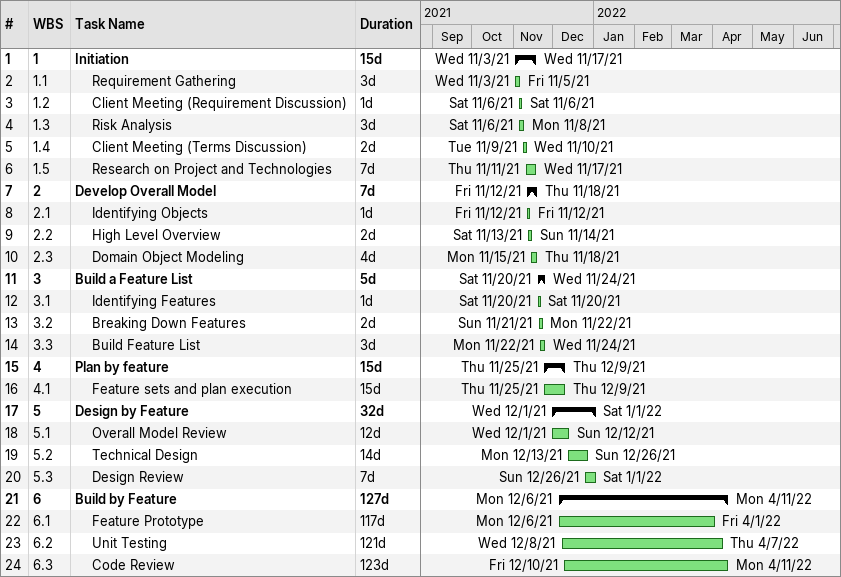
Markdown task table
| ID | WBS | Task | Duration | Start | Finish |
|---|---|---|---|---|---|
| 1 | 1 | **Initiation** | 15d | 2021-11-03 | 2021-11-17 |
| 2 | 1.1 | Requirement Gathering | 3d | 2021-11-03 | 2021-11-05 |
| 3 | 1.2 | Client Meeting (Requirement Discussion) | 1d | 2021-11-06 | 2021-11-06 |
| 4 | 1.3 | Risk Analysis | 3d | 2021-11-06 | 2021-11-08 |
| 5 | 1.4 | Client Meeting (Terms Discussion) | 2d | 2021-11-09 | 2021-11-10 |
| 6 | 1.5 | Research on Project and Technologies | 7d | 2021-11-11 | 2021-11-17 |
| 7 | 2 | **Develop Overall Model** | 7d | 2021-11-12 | 2021-11-18 |
| 8 | 2.1 | Identifying Objects | 1d | 2021-11-12 | 2021-11-12 |
| 9 | 2.2 | High Level Overview | 2d | 2021-11-13 | 2021-11-14 |
| 10 | 2.3 | Domain Object Modeling | 4d | 2021-11-15 | 2021-11-18 |
| 11 | 3 | **Build a Feature List** | 5d | 2021-11-20 | 2021-11-24 |
| 12 | 3.1 | Identifying Features | 1d | 2021-11-20 | 2021-11-20 |
| 13 | 3.2 | Breaking Down Features | 2d | 2021-11-21 | 2021-11-22 |
| 14 | 3.3 | Build Feature List | 3d | 2021-11-22 | 2021-11-24 |
| 15 | 4 | **Plan by feature** | 15d | 2021-11-25 | 2021-12-09 |
| 16 | 4.1 | Feature sets and plan execution | 15d | 2021-11-25 | 2021-12-09 |
| 17 | 5 | **Design by Feature** | 32d | 2021-12-01 | 2022-01-01 |
| 18 | 5.1 | Overall Model Review | 12d | 2021-12-01 | 2021-12-12 |
| 19 | 5.2 | Technical Design | 14d | 2021-12-13 | 2021-12-26 |
| 20 | 5.3 | Design Review | 7d | 2021-12-26 | 2022-01-01 |
| 21 | 6 | **Build by Feature** | 127d | 2021-12-06 | 2022-04-11 |
| 22 | 6.1 | Feature Prototype | 117d | 2021-12-06 | 2022-04-01 |
| 23 | 6.2 | Unit Testing | 121d | 2021-12-08 | 2022-04-07 |
| 24 | 6.3 | Code Review | 123d | 2021-12-10 | 2022-04-11 |
